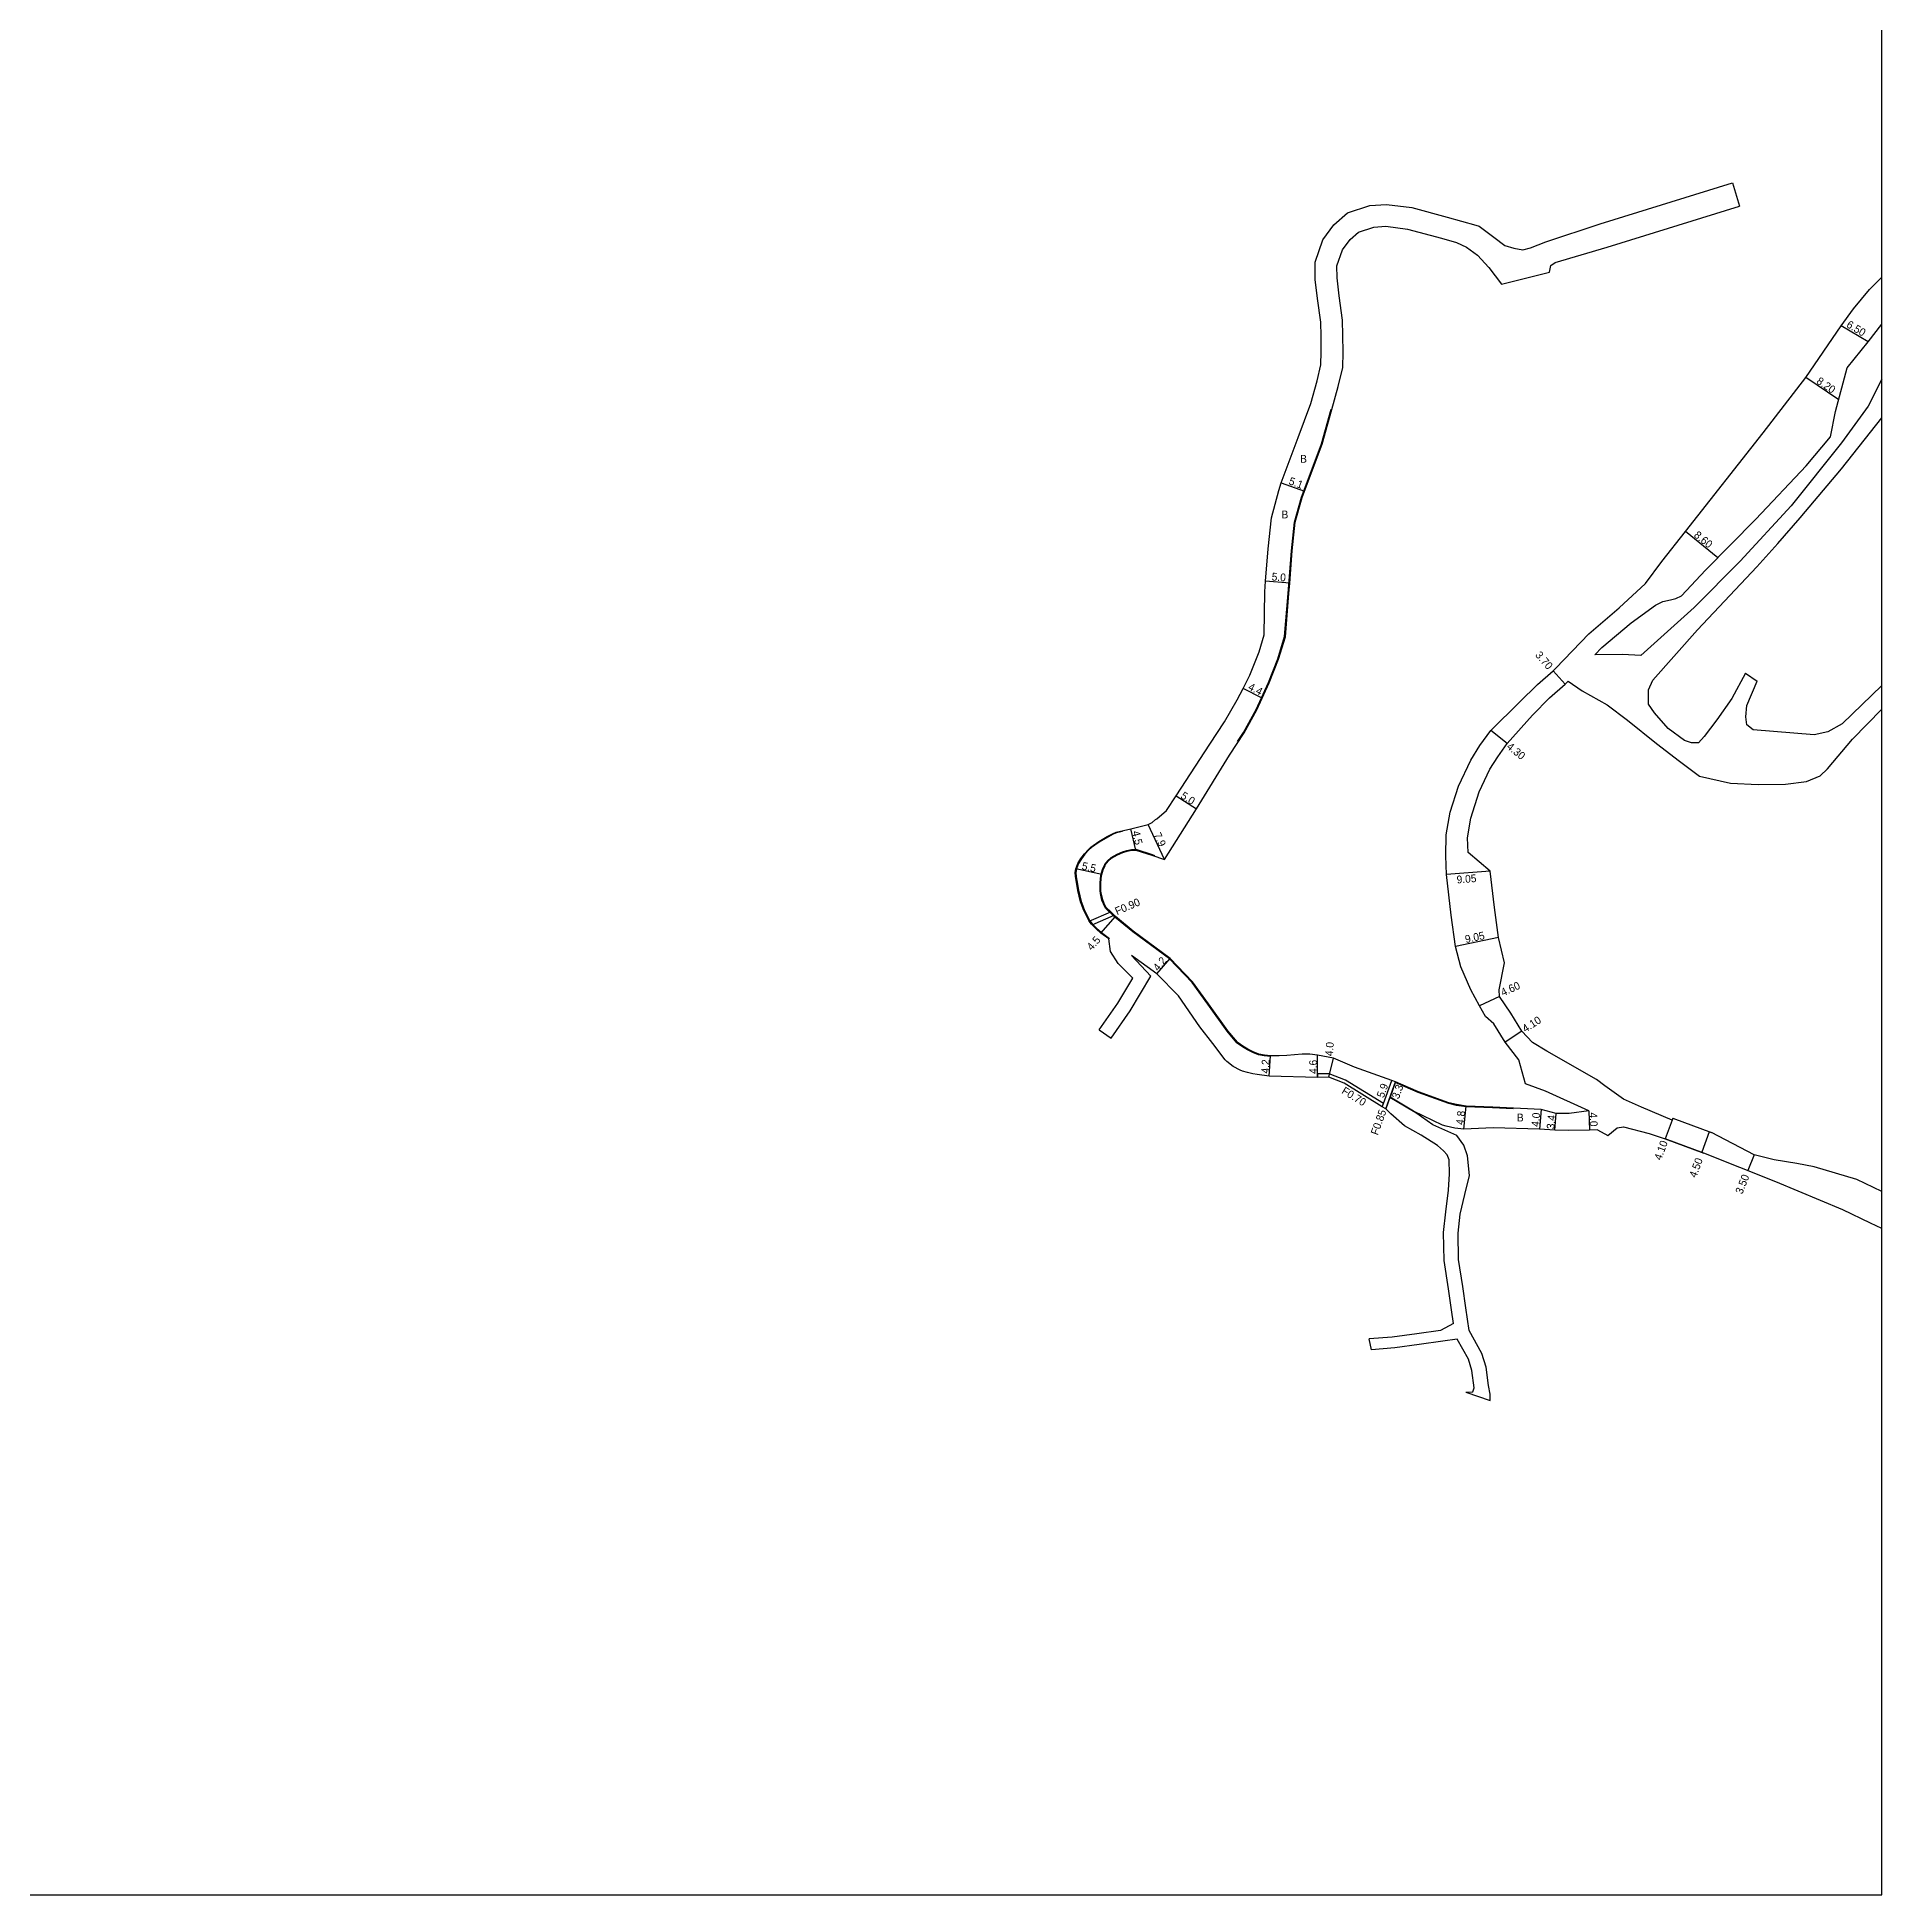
# Model space of a CAD drawing. Header units: metres. Extents: x -20000 to -16000, y -99000 to -96000.
# Drawn here: x -16379.8 to -16000, y -97800 to -97417.5 of the extents above; entities that cross this region are included whole.
import ezdxf

# ---------------------------------------------------------------- set-up
doc = ezdxf.new("R2010")
doc.units = ezdxf.units.M
doc.header["$LTSCALE"] = 2.5
for name, color, linetype in [('側溝・桝', 7, 'Continuous'), ('図郭', 7, 'Continuous'), ('幅員', 7, 'Continuous'), ('歩道・分離帯・安全施設', 7, 'Continuous'), ('舗装', 7, 'Continuous'), ('道路', 7, 'Continuous')]:
    doc.layers.add(name, color=color, linetype=linetype)
doc.styles.get("Standard").update_dxf_attribs({"font": ''})
doc.styles.get('Standard').set_extended_font_data('@MS PGothic')

msp = doc.modelspace()

# ---------------------------------------------------------------- linework, layer by layer
at = {"layer": '側溝・桝', "flags": 128}
for points in [[(-16163.21, -97599.51), (-16158.79, -97597.6)], [(-16162.61, -97600.23), (-16158.1, -97598.29)], [(-16102.63, -97637.03), (-16110.43, -97632.22), (-16113.77, -97630.92), (-16116.16, -97630.95), (-16116.22, -97630.96)], [(-16116.22, -97630.96), (-16116.22, -97631.66)], [(-16102.87, -97637.7), (-16102.63, -97637.03), (-16100.93, -97632.32)], [(-16100.13, -97632.61), (-16101.22, -97635.63), (-16101.25, -97635.71)], [(-16101.28, -97635.81), (-16102.13, -97638.16)]]:
    msp.add_lwpolyline(points, dxfattribs=at)
at = {"layer": '図郭'}
msp.add_lwpolyline([(-16800, -97800), (-16000, -97800), (-16000, -97200), (-16800, -97200)], close=True, dxfattribs=at)
at = {"layer": '幅員', "flags": 128}
for points in [[(-16002.8, -97480.2), (-16008.39, -97476.87)], [(-16008.88, -97492.15), (-16015.68, -97487.56)], [(-16123.69, -97509.23), (-16118.9, -97510.98)], [(-16033.77, -97524.66), (-16040.46, -97519.26)], [(-16121.91, -97529.86), (-16126.89, -97529.47)], [(-16065.24, -97550.72), (-16067.66, -97547.92)], [(-16127.61, -97553.58), (-16131.52, -97551.56)], [(-16077.17, -97562.93), (-16080.5, -97560.21)], [(-16145.34, -97573.67), (-16141.13, -97576.37)], [(-16147.73, -97586.77), (-16151.09, -97579.62)], [(-16153.63, -97584.85), (-16154.63, -97580.46)], [(-16160.61, -97589.86), (-16165.98, -97588.69)], [(-16080.63, -97589.21), (-16089.65, -97589.9)], [(-16160.79, -97601.94), (-16157.83, -97598.56)], [(-16078.93, -97602.85), (-16087.78, -97604.73)], [(-16149.27, -97610.36), (-16146.56, -97607.15)], [(-16078.7, -97614.99), (-16082.88, -97616.9)], [(-16074.12, -97622.16), (-16077.57, -97624.38)], [(-16126.16, -97631.41), (-16125.89, -97627.22)], [(-16116.22, -97631.66), (-16116.19, -97627.06)], [(-16113.9, -97631.62), (-16112.94, -97627.74)], [(-16102.13, -97638.16), (-16100.13, -97632.61)], [(-16100.13, -97632.61), (-16101.25, -97635.71)], [(-16086.08, -97642.33), (-16085.59, -97637.56)], [(-16070.18, -97638.31), (-16070.52, -97642.3)], [(-16067.36, -97642.5), (-16067.03, -97639.12)], [(-16060.35, -97638.52), (-16060.17, -97642.51)], [(-16043.2, -97640.45), (-16044.62, -97644.29)], [(-16035.54, -97642.86), (-16037.1, -97647.08)], [(-16026.3, -97647.6), (-16027.6, -97650.86)]]:
    msp.add_lwpolyline(points, dxfattribs=at)
at = {"layer": '歩道・分離帯・安全施設', "flags": 128}
for points in [[(-16124.38, -97545.48), (-16122.97, -97540.89), (-16122.22, -97532.04), (-16121.55, -97523.2), (-16120.93, -97517.33), (-16119.51, -97512.19), (-16115.39, -97501.2), (-16113.41, -97494.09)], [(-16132.67, -97562.53), (-16131.42, -97560.61), (-16128.86, -97555.93), (-16126.3, -97550.38), (-16124.38, -97545.48)], [(-16156.34, -97581.02), (-16157.59, -97581.32), (-16158.25, -97581.59), (-16159.41, -97582.17), (-16161.13, -97583.2), (-16162.77, -97584.35), (-16163.28, -97584.83), (-16164.1, -97585.71), (-16164.82, -97586.65), (-16165.42, -97587.65), (-16165.84, -97588.74), (-16165.94, -97589.5), (-16165.89, -97590.29), (-16165.76, -97591.09), (-16165.62, -97591.9), (-16165.42, -97593.12), (-16164.86, -97595.46), (-16164.76, -97595.8), (-16164.18, -97597.27), (-16163.08, -97599.42), (-16162.61, -97600.02), (-16161.68, -97600.96), (-16160.7, -97601.83), (-16159.05, -97603.04)], [(-16125.9, -97627.37), (-16127.17, -97627.25), (-16128.34, -97627), (-16129.53, -97626.54), (-16130.61, -97625.99), (-16131.66, -97625.38), (-16132.65, -97624.67), (-16132.81, -97624.53), (-16134.78, -97622.15), (-16138.77, -97616.62), (-16142.03, -97612.11), (-16146.66, -97607.26), (-16154.23, -97601.68), (-16157.93, -97598.67), (-16159.83, -97596.79), (-16160.29, -97595.94), (-16160.58, -97595.16), (-16160.89, -97593.81), (-16160.95, -97593.18), (-16160.97, -97591.62), (-16160.8, -97590.06), (-16160.75, -97589.83), (-16160.5, -97588.86), (-16160.09, -97587.95), (-16160.02, -97587.83), (-16159.4, -97587.04), (-16159.39, -97587.03), (-16158.77, -97586.47), (-16158.69, -97586.41), (-16157.43, -97585.68), (-16156.36, -97585.23), (-16155.44, -97584.94), (-16154.49, -97584.74), (-16153.61, -97584.7), (-16150.28, -97585.78), (-16149.78, -97585.94)], [(-16075.89, -97638.15), (-16080.14, -97637.92), (-16085.6, -97637.7), (-16087.57, -97637.43), (-16089.18, -97637.07), (-16095.47, -97634.75), (-16100.18, -97632.75)]]:
    msp.add_lwpolyline(points, dxfattribs=at)
at = {"layer": '道路', "flags": 128}
for points in [[(-16083.63, -97456.14), (-16082.91, -97456.41), (-16079.9, -97458.62), (-16077.64, -97460.39), (-16075.77, -97460.92), (-16073.91, -97461.27), (-16072.35, -97460.85), (-16069.18, -97459.63), (-16057.99, -97455.93), (-16030.76, -97447.45)], [(-16030.76, -97447.45), (-16029.28, -97452.23)], [(-16117.59, -97492.91), (-16116.28, -97488.24), (-16115.49, -97484.92), (-16115.45, -97482.28), (-16115.46, -97479), (-16115.54, -97476.12), (-16116.19, -97471.29), (-16116.67, -97467.33), (-16116.69, -97463.77), (-16115.08, -97459.17), (-16112.83, -97456.07), (-16110.03, -97453.6), (-16105.44, -97452.11), (-16102.01, -97451.89), (-16096.8, -97452.54), (-16089.49, -97454.53), (-16083.63, -97456.14)], [(-16113.26, -97494.13), (-16111.92, -97489.37), (-16111, -97485.48), (-16110.95, -97482.31), (-16110.96, -97478.92), (-16111.05, -97475.76), (-16111.72, -97470.72), (-16112.17, -97467.05), (-16112.19, -97464.53), (-16111.05, -97461.28), (-16109.48, -97459.11), (-16107.76, -97457.59), (-16104.59, -97456.57), (-16102.15, -97456.41), (-16097.68, -97456.96), (-16090.68, -97458.87), (-16087.58, -97459.72), (-16085.49, -97460.72), (-16083.25, -97462.37), (-16080.93, -97464.87), (-16078.32, -97468.32), (-16068.46, -97465.82), (-16068.18, -97464.45), (-16067.25, -97463.87), (-16056.53, -97460.72), (-16029.28, -97452.23)], [(-16070.92, -97550.74), (-16067.66, -97547.92), (-16067.12, -97547.4), (-16060.31, -97540.3), (-16054.12, -97534.94), (-16048.66, -97529.98), (-16045.3, -97525.44), (-16040.46, -97519.26), (-16024.45, -97498.94), (-16015.68, -97487.56), (-16008.39, -97476.87), (-16005.83, -97473.37), (-16002.51, -97469.44), (-16000, -97466.89)], [(-16059.08, -97544.63), (-16057.67, -97543.15), (-16051.64, -97538.08), (-16046.62, -97534.39), (-16045.11, -97533.69), (-16043.49, -97533.33), (-16042.39, -97533.04), (-16041.25, -97532.53), (-16036.29, -97527.23), (-16025.96, -97516.71), (-16015.58, -97505.71), (-16010.56, -97499.78), (-16009.51, -97494.54), (-16007.13, -97485.52), (-16002.8, -97480.2), (-16000, -97476.56)], [(-16000, -97487.87), (-16002.83, -97493.43), (-16008.34, -97501.02), (-16018.64, -97513.96), (-16029.17, -97525.39), (-16038.63, -97534.87), (-16049.6, -97544.79), (-16053.42, -97544.6), (-16059.08, -97544.63)], [(-16159.14, -97603.16), (-16160.79, -97601.94), (-16161.79, -97601.06), (-16162.61, -97600.23), (-16162.72, -97600.12), (-16163.21, -97599.51), (-16164.32, -97597.33), (-16164.9, -97595.85), (-16165.01, -97595.5), (-16165.57, -97593.15), (-16165.77, -97591.92), (-16165.91, -97591.12), (-16166.04, -97590.3), (-16166.09, -97589.5), (-16165.99, -97588.71), (-16165.98, -97588.69), (-16165.56, -97587.59), (-16164.95, -97586.56), (-16164.21, -97585.61), (-16163.38, -97584.73), (-16162.86, -97584.23), (-16161.21, -97583.07), (-16159.48, -97582.04), (-16158.31, -97581.46), (-16157.64, -97581.18), (-16154.63, -97580.46), (-16151.09, -97579.62), (-16150.28, -97579.16), (-16149.53, -97578.59), (-16149.31, -97578.42), (-16147.33, -97576.7), (-16145.34, -97573.67), (-16138.4, -97563.08), (-16135.36, -97558.44), (-16132.75, -97553.93), (-16131.52, -97551.56), (-16130.13, -97548.87), (-16128.23, -97544), (-16127.21, -97540.54), (-16127.06, -97531.68), (-16126.89, -97529.47), (-16126.38, -97522.81), (-16125.71, -97516.43), (-16124.15, -97510.78), (-16123.69, -97509.23), (-16120.17, -97499.91), (-16117.59, -97492.91)], [(-16060.35, -97638.52), (-16064.35, -97639.13), (-16067.03, -97639.12), (-16070.18, -97638.31), (-16080.13, -97637.77), (-16085.59, -97637.56), (-16087.55, -97637.28), (-16089.14, -97636.93), (-16095.42, -97634.61), (-16100.13, -97632.61), (-16100.93, -97632.32), (-16108.57, -97629.56), (-16112.94, -97627.74), (-16116.19, -97627.06), (-16117.75, -97626.89), (-16119.33, -97626.89), (-16120.91, -97627), (-16122.49, -97627.14), (-16124.08, -97627.24), (-16125.66, -97627.24), (-16125.89, -97627.22), (-16127.15, -97627.1), (-16128.3, -97626.85), (-16129.47, -97626.4), (-16130.53, -97625.86), (-16131.58, -97625.25), (-16132.56, -97624.55), (-16132.7, -97624.43), (-16134.66, -97622.06), (-16138.65, -97616.54), (-16141.91, -97612.02), (-16146.56, -97607.15), (-16154.14, -97601.56), (-16157.83, -97598.56), (-16158.1, -97598.29), (-16158.79, -97597.6), (-16159.71, -97596.7), (-16160.16, -97595.87), (-16160.43, -97595.12), (-16160.74, -97593.79), (-16160.8, -97593.17), (-16160.82, -97591.62), (-16160.65, -97590.09), (-16160.61, -97589.86), (-16160.35, -97588.91), (-16159.96, -97588.02), (-16159.9, -97587.91), (-16159.29, -97587.14), (-16158.67, -97586.58), (-16158.61, -97586.54), (-16157.37, -97585.81), (-16156.31, -97585.37), (-16155.4, -97585.09), (-16154.47, -97584.89), (-16153.63, -97584.85), (-16150.33, -97585.92), (-16147.73, -97586.77), (-16141.13, -97576.37), (-16134.3, -97565.31), (-16131.3, -97560.69), (-16128.73, -97556), (-16127.61, -97553.58), (-16126.16, -97550.44), (-16124.24, -97545.53), (-16122.82, -97540.92), (-16122.08, -97532.05), (-16121.91, -97529.86), (-16121.4, -97523.22), (-16120.78, -97517.36), (-16119.37, -97512.24), (-16118.9, -97510.98), (-16115.25, -97501.24), (-16113.26, -97494.13)], [(-16028.05, -97548.43), (-16030.9, -97553.63), (-16033.98, -97558.04), (-16036.56, -97561.44), (-16037.77, -97562.74), (-16039.21, -97562.75), (-16040.66, -97562.32), (-16043.98, -97559.82), (-16046.81, -97556.59), (-16048.04, -97554.8), (-16048.06, -97551.84), (-16047.13, -97549.9), (-16037.96, -97539.48), (-16025.71, -97526.53), (-16021.41, -97521.75), (-16016.83, -97516.47), (-16008.31, -97506.35), (-16000, -97495.87)], [(-16028.05, -97548.43), (-16025.66, -97550.07)], [(-16060.35, -97638.52), (-16069.26, -97634.5), (-16073.35, -97632.96), (-16074.75, -97628.05), (-16077.57, -97624.38), (-16079.87, -97620.64), (-16081.63, -97619.13), (-16082.88, -97616.9), (-16084.64, -97613.62), (-16086.67, -97608.91), (-16087.78, -97604.73), (-16088.71, -97598.23), (-16089.65, -97589.9), (-16089.79, -97586.06), (-16089.69, -97581.74), (-16088.87, -97577.05), (-16087.16, -97571.7), (-16084.61, -97566.35), (-16082.75, -97563.35), (-16080.5, -97560.21), (-16074.62, -97554.39), (-16070.92, -97550.74)], [(-16058.73, -97632.1), (-16068.99, -97626.24), (-16071.95, -97624.46), (-16074.12, -97622.16), (-16076.42, -97618.41), (-16078.7, -97614.99), (-16078.77, -97613.62), (-16077.72, -97608.07), (-16078.93, -97602.85), (-16079.79, -97596.68), (-16080.63, -97589.21), (-16085.18, -97585.35), (-16085.34, -97582.33), (-16084.64, -97578.29), (-16082.94, -97572.88), (-16080.7, -97568.21), (-16079.1, -97565.62), (-16077.17, -97562.93), (-16071.93, -97557.05), (-16068.43, -97553.48), (-16065.24, -97550.72), (-16064.56, -97550.07)], [(-16064.56, -97550.07), (-16061.74, -97552.06), (-16056.54, -97554.98), (-16052.34, -97558.13), (-16046.42, -97562.93), (-16041.64, -97566.57), (-16037.52, -97569.65), (-16031.18, -97571.06), (-16025.49, -97571.32), (-16019.87, -97571.29), (-16015.48, -97570.76), (-16012.67, -97569.6), (-16011.17, -97568.15), (-16006.01, -97562), (-16000, -97555.82)], [(-16000, -97550.99), (-16008.19, -97558.85), (-16011.13, -97560.52), (-16013.94, -97561.11), (-16018.12, -97560.77), (-16026.48, -97560.09), (-16027.78, -97559.09), (-16028, -97557.43), (-16027.8, -97555.05), (-16025.66, -97550.07)], [(-16161.17, -97621.9), (-16157.3, -97616.35), (-16154.23, -97611.23), (-16157.26, -97608.18), (-16158.83, -97605.73), (-16159.14, -97603.16)], [(-16158.71, -97623.61), (-16154.77, -97617.98), (-16150.49, -97610.82), (-16154.5, -97606.57)], [(-16102.13, -97638.16), (-16102.87, -97637.7), (-16110.74, -97632.85), (-16113.9, -97631.62), (-16116.22, -97631.66), (-16126.16, -97631.41), (-16128.63, -97631.08), (-16129.54, -97630.91), (-16130.6, -97630.68), (-16131.64, -97630.39), (-16132.12, -97630.2), (-16133.55, -97629.41), (-16134.86, -97628.42), (-16135.25, -97628.05), (-16137.73, -97624.71), (-16140.45, -97621.24), (-16144.86, -97614.84), (-16149.27, -97610.36), (-16154.5, -97606.57)], [(-16161.17, -97621.9), (-16158.71, -97623.61)], [(-16043.06, -97640.07), (-16043.2, -97640.45), (-16049.52, -97637.83), (-16053.22, -97636.12), (-16057.06, -97633.39), (-16058.73, -97632.1)], [(-16101.25, -97635.71), (-16101.28, -97635.81)], [(-16095.94, -97638.93), (-16096.47, -97638.67), (-16101.28, -97635.81)], [(-16058.53, -97642.49), (-16060.17, -97642.51), (-16064.48, -97642.58), (-16067.36, -97642.5), (-16070.52, -97642.3), (-16080.02, -97642.06), (-16086.08, -97642.33), (-16087.91, -97642.12), (-16089.71, -97641.74), (-16090.47, -97641.51), (-16096.43, -97638.59), (-16101.25, -97635.71)], [(-16088.23, -97682.32), (-16088.62, -97679.56), (-16089.22, -97675.19), (-16090.14, -97669.4), (-16090.25, -97663.61), (-16089.79, -97659.33), (-16089.26, -97654.89), (-16089.04, -97651.52), (-16089.11, -97648.65), (-16089.48, -97647.63), (-16090.26, -97646.79), (-16091.47, -97645.66), (-16094.84, -97643.57), (-16098.27, -97641.67), (-16101.11, -97639.16), (-16102.13, -97638.16)], [(-16080.66, -97698.2), (-16080.67, -97696.91), (-16080.96, -97695.11), (-16081.49, -97691.36), (-16082.36, -97688.49), (-16084.98, -97683.82), (-16085.65, -97679.14), (-16086.25, -97674.75), (-16087.15, -97669.14), (-16087.24, -97663.74), (-16086.83, -97659.85), (-16085.84, -97655.81), (-16084.93, -97651.85), (-16085.31, -97647.82), (-16086.04, -97645.59), (-16087.49, -97643.65), (-16089.37, -97642.79), (-16092.47, -97641.44), (-16095.94, -97638.93)], [(-16043.06, -97640.07), (-16035.06, -97643.03)], [(-16043.06, -97640.07), (-16035.06, -97643.03)], [(-16058.53, -97642.49), (-16056.39, -97643.64), (-16054.53, -97642.05), (-16053.23, -97641.83), (-16047.92, -97643.19), (-16044.62, -97644.29)], [(-16036.63, -97647.25), (-16044.62, -97644.29)], [(-16044.62, -97644.29), (-16036.63, -97647.25)], [(-16005.18, -97652.69), (-16013.91, -97650.11), (-16017.52, -97649.42), (-16022.15, -97648.67), (-16026.3, -97647.6), (-16035.06, -97643.03)], [(-16000, -97662.77), (-16002.32, -97661.71), (-16008.05, -97658.97), (-16021.81, -97653.17), (-16036.63, -97647.25)], [(-16000, -97655.14), (-16005.18, -97652.69)], [(-16088.23, -97682.32), (-16090.86, -97683.79), (-16095.76, -97684.46), (-16100.8, -97685.14), (-16105.55, -97685.52)], [(-16105.06, -97687.74), (-16105.55, -97685.52)], [(-16087.43, -97685.59), (-16090.37, -97686.01), (-16095.27, -97686.68), (-16100.31, -97687.35), (-16105.06, -97687.74)], [(-16085.63, -97696.46), (-16084.25, -97696.39), (-16083.93, -97695.56), (-16084.42, -97692.01), (-16085.14, -97689.67), (-16087.43, -97685.59)], [(-16085.63, -97696.46), (-16080.66, -97698.2)]]:
    msp.add_lwpolyline(points, dxfattribs=at)

# ---------------------------------------------------------------- texts
at = {"layer": '側溝・桝'}
for s, rotation, p in [('F0.90', 23.2957, (-16157.48, -97598.27)), ('F0.70', 328.3615, (-16111.39, -97634.86)), ('F0.85', 70.1318, (-16103.8, -97643.68))]:
    msp.add_text(s, height=1.6, rotation=rotation, dxfattribs=at).set_placement(p)
at = {"layer": '幅員'}
for s, rotation, p in [('6.50', 329.2318, (-16007.44, -97477.07)), ('8.20', 325.9296, (-16013.62, -97488.65)), ('5.1', 339.8896, (-16122.26, -97509.49)), ('8.60', 321.1077, (-16038.84, -97520.25)), ('5.0', 355.6003, (-16125.68, -97529.32)), ('3.70', 310.8355, (-16071.48, -97544.76)), ('4.4', 332.6335, (-16130.63, -97551.74)), ('4.30', 320.828, (-16077.4, -97563.8)), ('5.0', 327.3514, (-16144.53, -97574.07)), ('4.5', 282.795, (-16154.39, -97581.07)), ('7.9', 295.1821, (-16150, -97581.7)), ('5.5', 347.7163, (-16164.84, -97588.84)), ('9.05', 4.3324, (-16087.49, -97591.74)), ('4.5', 48.7962, (-16162.68, -97605.66)), ('9.05', 11.9822, (-16085.65, -97604.02)), ('4.2', 49.9019, (-16149.02, -97609.92)), ('4.60', 24.5205, (-16078.01, -97615)), ('4.10', 32.7508, (-16073.4, -97622.49)), ('4.0', 85.8028, (-16113.04, -97627.34)), ('4.2', 86.3688, (-16126.23, -97630.91)), ('4.6', 89.607, (-16116.32, -97630.95)), ('5.9', 70.1317, (-16102.58, -97636.01)), ('3.3', 70.1318, (-16099.47, -97636.23)), ('4.8', 84.0305, (-16086.1, -97641.52)), ('4.0', 85.1631, (-16070.58, -97641.89)), ('3.4', 84.5448, (-16067.45, -97642.39)), ('4.0', 272.5419, (-16060.23, -97638.91)), ('4.10', 69.6909, (-16045.45, -97648.86)), ('4.50', 69.6909, (-16038.24, -97652.44)), ('3.50', 68.2386, (-16028.75, -97655.83))]:
    msp.add_text(s, height=1.6, rotation=rotation, dxfattribs=at).set_placement(p)
at = {"layer": '舗装'}
for p in [(-16119.78, -97505.09), (-16123.61, -97516.55), (-16075.14, -97640.73)]:
    msp.add_text('B', height=1.6, dxfattribs=at).set_placement(p)

doc.saveas('drawing.dxf')
